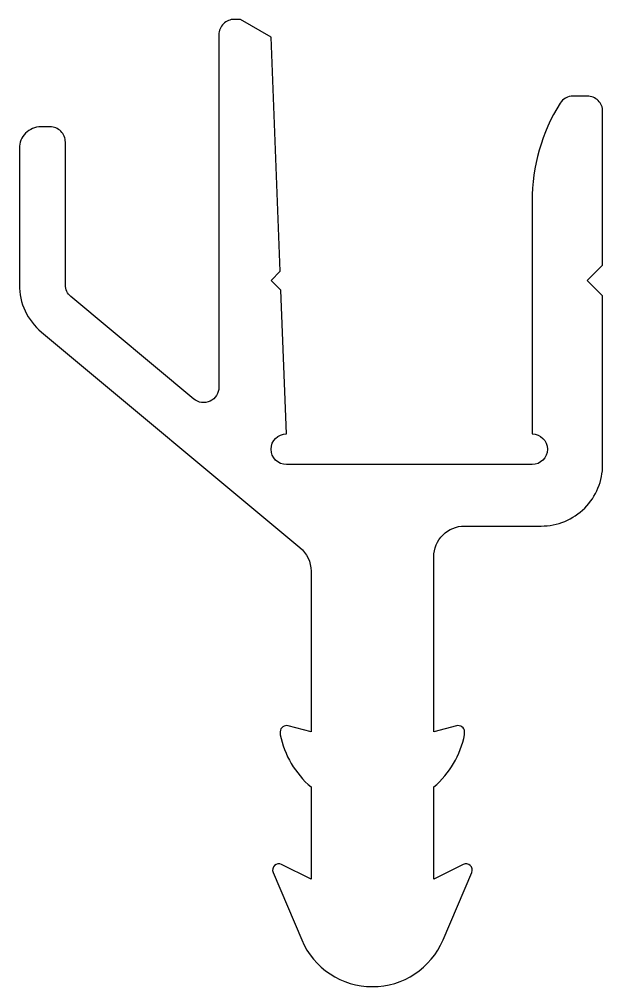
# Model space of a CAD drawing. Extents: x 173.6 to 192.6, y 213.1 to 244.6.
import ezdxf

# ---------------------------------------------------------------- set-up
doc = ezdxf.new("R2010")
doc.units = 0
doc.layers.get('0').update_dxf_attribs({"linetype": 'CONTINUOUS'})

msp = doc.modelspace()

# ---------------------------------------------------------------- linework, layer by layer
msp.add_lwpolyline([(175.082, 235.977), (175.082, 240.623, 0.414214), (174.582, 241.123), (174.282, 241.123, 0.414214), (173.582, 240.423), (173.582, 235.977, 0.222577), (174.301, 234.44), (182.722, 227.423, -0.222577), (183.082, 226.654), (183.082, 221.423), (182.343, 221.613, 0.509087), (182.082, 221.423), (182.082, 221.326, 0.169097), (183.082, 219.626), (183.082, 216.623), (182.121, 217.102, 0.696888), (181.848, 216.845), (182.78, 214.646, 0.662009), (187.383, 214.646), (188.316, 216.845, 0.696888), (188.043, 217.102), (187.082, 216.623), (187.082, 219.626, 0.169097), (188.082, 221.326), (188.082, 221.423, 0.509087), (187.82, 221.613), (187.082, 221.423), (187.082, 227.123, -0.414214), (188.082, 228.123), (190.582, 228.123, 0.414214), (192.582, 230.123), (192.582, 235.623), (192.082, 236.123), (192.582, 236.623), (192.582, 241.623, 0.414214), (192.082, 242.123), (191.617, 242.123, 0.25864), (191.193, 241.888, 0.140519), (190.282, 238.709), (190.282, 231.123, -1), (190.282, 230.123), (182.282, 230.123, -1), (182.282, 231.123), (182.101, 235.804), (181.782, 236.123), (182.077, 236.418), (181.782, 244.045), (180.782, 244.623), (180.582, 244.623, 0.414214), (180.082, 244.123), (180.082, 232.643, -0.635889), (179.262, 232.259), (175.262, 235.592, -0.222577)], format="xyb", close=True)

doc.saveas('drawing.dxf')
